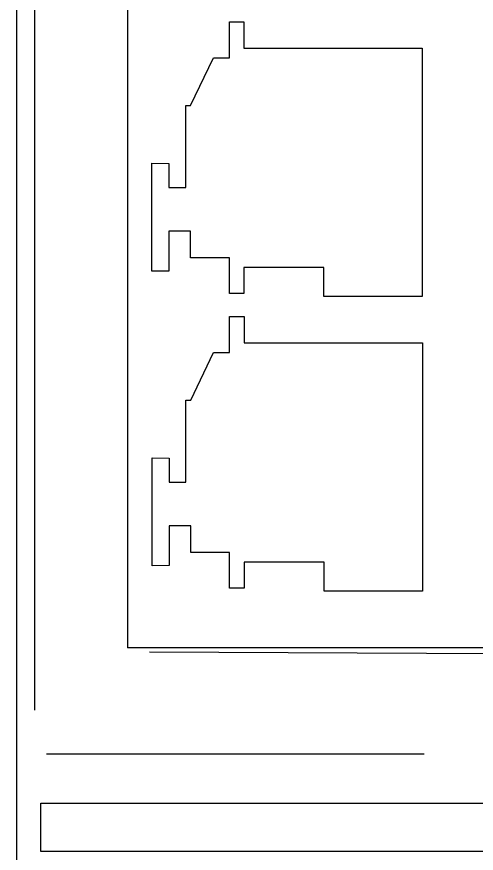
# Model space of a CAD drawing. Extents: x -168 to 1500, y -200 to 419.
# Drawn here: x 1217.5 to 1312.3, y 98.8 to 271.2 of the extents above; entities that cross this region are included whole.
import ezdxf

# ---------------------------------------------------------------- set-up
doc = ezdxf.new("R2010")
doc.units = 0
doc.layers.get('0').update_dxf_attribs({"linetype": 'CONTINUOUS'})

msp = doc.modelspace()

# ---------------------------------------------------------------- linework, layer by layer
at = {"color": 3, "linetype": 'CONTINUOUS'}
for p, q in [((1217.54, 4.1), (1217.54, 418.89)), ((1240.38, 403.89), (1240.38, 141.1)), ((1261.38, 262.74), (1261.38, 270.14)), ((1261.38, 270.14), (1264.38, 270.14)), ((1264.38, 270.14), (1264.38, 264.74)), ((1264.38, 264.74), (1301.13, 264.74)), ((1301.13, 264.74), (1301.13, 213.54)), ((1253.38, 252.94), (1258.08, 262.74)), ((1258.08, 262.74), (1261.38, 262.74)), ((1252.38, 236.04), (1252.38, 252.94)), ((1252.38, 252.94), (1253.38, 252.94)), ((1245.38, 218.74), (1245.38, 241.04)), ((1245.38, 241.04), (1248.88, 240.98)), ((1248.88, 240.98), (1248.88, 236.04)), ((1248.88, 236.04), (1252.38, 236.04)), ((1253.38, 227.04), (1248.88, 227.04)), ((1248.88, 227.04), (1248.88, 218.8)), ((1253.38, 221.54), (1253.38, 227.04)), ((1261.38, 221.54), (1253.38, 221.54)), ((1261.38, 214.14), (1261.38, 221.54)), ((1280.88, 219.54), (1264.38, 219.54)), ((1264.38, 219.54), (1264.38, 214.14)), ((1280.88, 213.54), (1280.88, 219.54)), ((1248.88, 218.8), (1245.38, 218.74)), ((1264.38, 214.14), (1261.38, 214.14)), ((1301.13, 213.54), (1280.88, 213.54)), ((1261.44, 201.99), (1261.44, 209.39)), ((1261.44, 209.39), (1264.44, 209.39)), ((1264.44, 209.39), (1264.44, 203.99)), ((1264.44, 203.99), (1301.19, 203.99)), ((1301.19, 203.99), (1301.19, 152.79)), ((1253.44, 192.19), (1258.14, 201.99)), ((1258.14, 201.99), (1261.44, 201.99)), ((1252.44, 175.29), (1252.44, 192.19)), ((1252.44, 192.19), (1253.44, 192.19)), ((1245.44, 157.99), (1245.44, 180.29)), ((1245.44, 180.29), (1248.94, 180.23)), ((1248.94, 180.23), (1248.94, 175.29)), ((1248.94, 175.29), (1252.44, 175.29)), ((1253.44, 166.29), (1248.94, 166.29)), ((1248.94, 166.29), (1248.94, 158.05)), ((1253.44, 160.79), (1253.44, 166.29)), ((1261.44, 160.79), (1253.44, 160.79)), ((1261.44, 153.39), (1261.44, 160.79)), ((1280.94, 158.79), (1264.44, 158.79)), ((1264.44, 158.79), (1264.44, 153.39)), ((1280.94, 152.79), (1280.94, 158.79)), ((1248.94, 158.05), (1245.44, 157.99)), ((1264.44, 153.39), (1261.44, 153.39)), ((1301.19, 152.79), (1280.94, 152.79)), ((1476.71, 141.1), (1240.38, 141.1)), ((1222.54, 99.1), (1222.54, 109.1)), ((1222.54, 109.1), (1380.54, 109.1)), ((1380.54, 99.1), (1222.54, 99.1))]:
    msp.add_line(p, q, dxfattribs=at)
at = {"color": 1, "linetype": 'CONTINUOUS'}
for p, q in [((1221.22, 413.5), (1221.22, 128.25)), ((1244.93, 140.3), (1485, 139.04)), ((1223.69, 119.28), (1301.54, 119.28))]:
    msp.add_line(p, q, dxfattribs=at)

doc.saveas('drawing.dxf')
